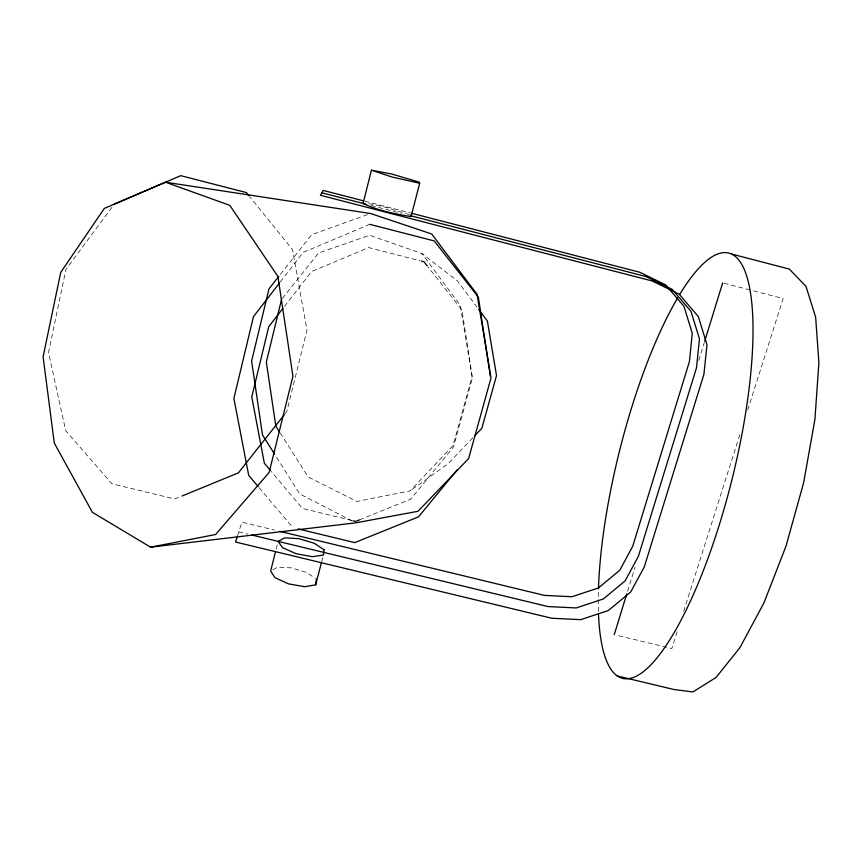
<?xml version="1.0" encoding="UTF-8"?>
<svg xmlns="http://www.w3.org/2000/svg" width="862" height="862" viewBox="0 0 862 862"><rect width="100%" height="100%" fill="white"/><g stroke="black" fill="none" stroke-linecap="round" stroke-linejoin="round"><path stroke-width="0.65" stroke-dasharray="4.31 3.23" d="M276.174 549.126L277.79 542.661M321.709 561.528L322.711 557.639M627.611 591.278L635.025 567.228M698.78 360.445L704.319 342.462M677.123 631.857L671.821 648.526L616.858 635.283M683.641 611.352L740.339 433.155M747.677 410.075L783.159 298.543L752.278 290.548M237.524 535.819L241.899 522.167L274.482 530.055M111.931 207.333L65.932 269.407L48.531 352.536L65.706 430.677L111.888 483.765L174.749 499.001L180.869 496.48M280.312 281.928L303.187 252.35L369.733 224.325M284.46 306.419L311.559 271.541L368.634 247.566L420.096 260.766M280.43 274.288L311.516 234.766L368.063 214.401M285.171 413.62L286.798 411.562L306.98 330.103L292.563 249.646L249.732 196.719M282.348 298.467L318.541 253.029L369.539 235.283L421.852 253.482L457.41 280.883L477.117 307.249M280.161 432.972L308.24 477.009L356.879 501.436L410.15 490.887L453.153 445.417L472.053 376.586L460.243 305.277L421.852 253.482M472.742 437.864L448.186 463.659L410.15 490.887M272.845 569.825L277.241 567.282L291.475 567.875L306.829 572.551L315.341 578.456M359.411 519.915L410.765 499.109L453.466 446.936L472.451 377.825L461.935 309.824L428.08 266.983M368.979 203.647L383.407 206.675L409.472 214.606M238.796 531.876L247.922 534.084M351.836 520.454L302.411 508.418L271.271 471.449M723.972 283.21L750.996 290.214M364.874 201.191L410.484 212.979M371.285 205.565L401.207 213.302M352.267 520.971L299.664 493.894L275.355 455.351M259.106 487.676L292.94 527.641M598.411 611.557A219.196 58.023 -76 0 1 598.465 588.768"/><path stroke-width="1.29" d="M275.517 551.712L270.646 571.097L275 577.659L288.501 583.876L304.674 586.71L315.675 584.824L316.408 579.199M281.518 299.502L266.326 362.105L275.84 426.194L279.439 431.84M371.436 170.191L363.074 203.454C378.062 210.619 394.721 213.959 411.055 216.567L419.686 183.25L419.212 182.119L391.714 174.038L371.436 170.191L392.124 177.044L419.686 183.25M315.675 584.824L321.375 562.821M614.24 634.647L626.825 593.799M704.717 341.18L722.69 282.876M237.136 537.058L235.541 542.026L551.777 618.248L580.676 619.67L608.324 610.501L630.639 592.075L644.237 567.056L703.898 374.431L707.002 344.8L698.328 316.559L679.094 294.093L652.168 280.958L320.416 195.286L323.185 190.416L363.57 200.857M279.503 282.973L253.471 316.623L233.893 398.459L248.709 475.382L258.244 486.653M282.811 308.542L268.782 326.601L251.769 396.919L264.354 463.228L270.409 470.426M278.803 276.368L268.987 288.845L251.618 361.07L262.49 434.944L274.644 454.22M284.363 414.654L238.408 472.861L182.087 495.984M457.194 469.79L418.501 516.866L354.745 542.618L298.09 528.891M474.563 435.957L481.847 428.306L496.523 375.552L487.364 320.966L478.69 309.361M114.312 204.122L180.74 175.665L246.37 192.56L248.892 195.674M165.536 182.227L104.313 208.432L60.728 272.392L43.1 356.836L54.284 443.057L92.428 512.351L150.57 547.176L355.855 522.825L418.005 511.285L468.626 458.562L491.006 377.922L477.02 294.276L431.743 234.011L370.574 213.496L165.536 182.227L229.777 205.328L277.898 276.422L292.929 376.241L269.138 472.441L215.597 534.515L150.57 547.176M359.411 519.915L355.737 521.402L353.14 520.767M617.289 675.959L673.955 689.514L691.69 691.809L693.296 691.744L716.074 677.435L739.855 647.739L763.969 602.861L786.004 546.131L803.599 482.871L814.902 419.568L818.9 362.622L815.635 317.173L805.992 286.367L789.258 269.052L731.579 254.031M251.833 535.022L547.984 606.557L576.247 607.947L603.281 598.971L625.079 580.923L638.354 556.421L696.474 367.902L699.47 338.917L690.968 311.311L672.155 289.341L645.843 276.508L410.323 215.651M279.697 531.315L544.353 595.373L572.002 596.741L598.443 587.949L619.767 570.256L632.73 546.249L689.384 361.663L692.283 333.303L683.943 306.29L665.529 284.805L639.809 272.263L411.788 213.313M369.733 224.325L434.211 240.929L478.345 297.088L490.37 376.274M421.378 261.089L423.953 261.757L427.25 265.938M321.838 192.797L366.081 204.219M410.689 215.037L411.055 216.567M679.676 294.492A219.196 58.023 -76 0 1 753.022 331.245A219.196 58.023 -76 0 1 678.48 624.939A219.196 58.023 -76 0 1 598.508 614.283M598.465 588.768A219.196 58.023 -76 0 1 677.791 297.649M324.037 549.751L323.379 555.053L312.41 556.68L296.172 553.738L282.574 547.65L278.124 541.368L284.665 537.866L298.909 538.653L314.35 543.308L324.037 549.751"/></g></svg>
